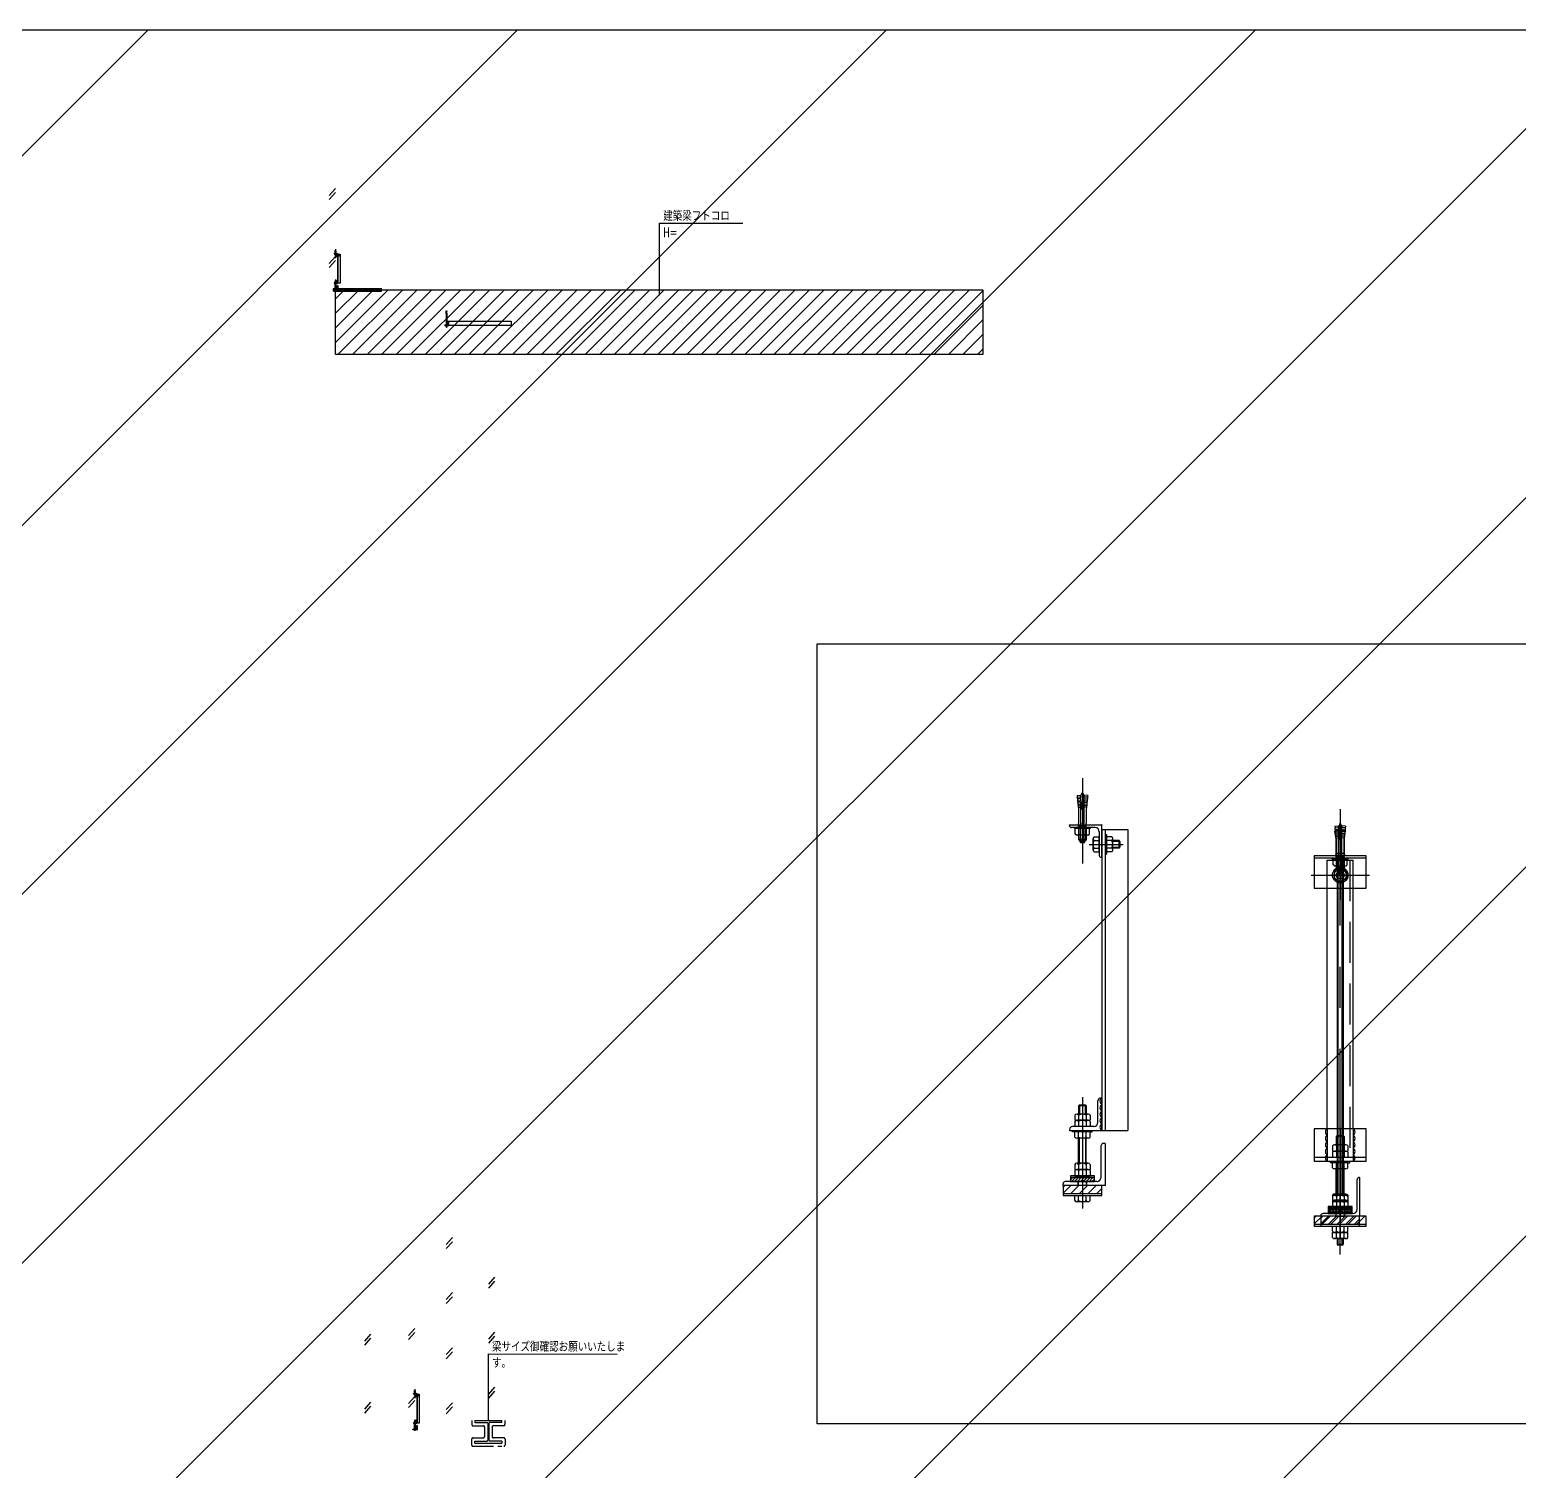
# Model space of a CAD drawing. Header units: millimetres. Extents: x -855187 to 47266, y -116283 to 213088.
# Drawn here: x -610920 to -587926, y 30140 to 52396 of the extents above; entities that cross this region are included whole.
import ezdxf

# ---------------------------------------------------------------- set-up
doc = ezdxf.new("R2010")
doc.units = ezdxf.units.MM
doc.header["$LTSCALE"] = 10
doc.header["$PDMODE"] = 35
doc.header["$PDSIZE"] = 5
for name, pattern in [('CENTER', [50.8, 31.75, -6.35, 6.35, -6.35]), ('HIDDEN', [9.525, 6.35, -3.175]), ('PHANTOM', [63.5, 31.75, -6.35, 6.35, -6.35, 6.35, -6.35])]:
    doc.linetypes.add(name, pattern=pattern)
for name, color, linetype in [('_P16_文字', 3, 'Continuous'), ('_P16_製品', 4, 'Continuous'), ('_別途', 6, 'PHANTOM'), ('_吊下地', 40, 'Continuous'), ('_基準', 1, 'CENTER'), ('_製品', 4, 'Continuous'), ('_躯体', 8, 'Continuous'), ('POINT', 1, 'Continuous')]:
    doc.layers.add(name, color=color, linetype=linetype)
doc.styles.add('OKAMURA', font='simplex8.shx', dxfattribs={"width": 0.7, "bigfont": 'BIGFONT.shx'})
doc.dimstyles.new('OKAMURA-050', dxfattribs={"dimscale": 50, "dimtxt": 3, "dimasz": 1, "dimexe": 0, "dimexo": 3, "dimgap": 1, "dimtad": 1, "dimdec": 8, "dimdsep": 46, "dimtxsty": 'OKAMURA', "dimblk1": 'DOT', "dimblk2": 'DOT', "dimsah": 1, "dimcen": 0, "dimclrt": 3, "dimadec": 0, "dimazin": 0, "dimtfac": 1, "dimtdec": 8, "dimtix": 1, "dimtmove": 2, "dimatfit": 3, "dimfxl": 1, "dimtolj": 1, "dimarcsym": 0})
pattern_1 = [(45, (0, 0), (-2.24506, 2.24506), [])]

# ---------------------------------------------------------------- blocks, each defined once
blk = doc.blocks.new('P_WALL')
at = {"layer": '_躯体'}
for p, q in [((0, 63.2), (-95.45, -43.61)), ((0, 0), (-95.45, -106.81))]:
    blk.add_line(p, q, dxfattribs=at)
blk = doc.blocks.new('*U303')
at = {"layer": '_躯体'}
for p in [(95.4479, 1500), (95.4479, 450)]:
    blk.add_blockref('P_WALL', p, dxfattribs=at)
blk = doc.blocks.new('P18FVBASE03')
at = {"layer": '_吊下地'}
for p, q in [((0, 57.5), (0, -29.5)), ((-8.17, 45.35), (-2.79, 45.89)), ((-8.17, 45.35), (-7.92, 42.86)), ((-0.6, 24), (-2.79, 45.89)), ((0.25, 50.5), (-0.25, 50.5)), ((0.6, 24), (2.79, 45.89)), ((8.17, 45.35), (2.79, 45.89)), ((8.17, 45.35), (7.92, 42.86)), ((-7.92, 42.86), (-2.54, 43.4)), ((-7.69, 40.63), (-2.32, 41.16)), ((-7.69, 40.63), (-7.47, 38.39)), ((-7.47, 38.39), (-2.09, 38.93)), ((-7.24, 36.15), (-1.87, 36.69)), ((7.24, 36.15), (1.87, 36.69)), ((7.47, 38.39), (2.09, 38.93)), ((7.69, 40.63), (2.32, 41.16)), ((7.92, 42.86), (2.54, 43.4)), ((7.69, 40.63), (7.47, 38.39)), ((-7.24, 36.15), (-7.02, 33.91)), ((-7.02, 33.91), (-1.65, 34.45)), ((-6.8, 31.67), (-1.42, 32.21)), ((-6.8, 31.67), (-6.57, 29.43)), ((-6.57, 29.43), (-1.2, 29.97)), ((-6.35, 27.19), (-0.97, 27.73)), ((-6.35, 27.19), (-6, 23.73)), ((6.35, 27.19), (0.97, 27.73)), ((6.57, 29.43), (1.2, 29.97)), ((6.8, 31.67), (1.42, 32.21)), ((7.02, 33.91), (1.65, 34.45)), ((6.35, 27.19), (6, 23.73)), ((6.8, 31.67), (6.57, 29.43)), ((7.24, 36.15), (7.02, 33.91)), ((-6, 23.73), (-6, 2)), ((-0.6, 24), (0.6, 24)), ((6, 23.73), (6, 2)), ((-20, 0), (30, 0)), ((-20, -1), (-20, 0)), ((30, -50), (30, 0)), ((19.5, -4), (-17, -4)), ((12.5, -4), (-12.5, -4)), ((-12.5, -5.58), (-12.5, -4)), ((12.5, -5.58), (-12.5, -5.58)), ((-10.97, -14.44), (-10.97, -5.58)), ((10.97, -5.58), (-10.97, -5.58)), ((-5.48, -14.44), (-5.48, -5.58)), ((5.48, -14.44), (5.48, -5.58)), ((10.97, -14.44), (10.97, -5.58)), ((12.5, -5.58), (12.5, -4)), ((30, -7), (70, -7)), ((-9, -15.58), (-10.97, -14.44)), ((9, -15.58), (-9, -15.58)), ((-6, -15.58), (-6, -22.5)), ((6, -15.58), (6, -22.5)), ((9, -15.58), (10.97, -14.44)), ((26, -10.5), (26, -47)), ((35, -14.91), (37.4, -14.91)), ((35, -14.91), (35, -45.09)), ((37.4, -14.91), (37.4, -45.09)), ((-6, -22.5), (-4.74, -24)), ((6, -22.5), (-6, -22.5)), ((-4.74, -24), (4.74, -24)), ((-3.75, -24.5), (-3.75, -25.89)), ((-3.75, -25.89), (3.75, -25.89)), ((3.25, -24), (-3.25, -24)), ((3.75, -24.5), (3.75, -25.89)), ((6, -22.5), (4.74, -24)), ((16.4, -38.83), (16.4, -21.14)), ((18.1, -18.22), (26, -18.22)), ((18.1, -24.11), (26, -24.11)), ((26, -41.78), (26, -18.22)), ((45.3, -18.22), (37.4, -18.22)), ((45.3, -24.11), (37.4, -24.11)), ((47, -38.83), (47, -21.14)), ((56.5, -24), (47, -24)), ((58, -25.5), (47, -25.5)), ((58, -25.5), (56.5, -24)), ((56.5, -36), (56.5, -24)), ((58, -25.5), (58, -34.5)), ((2.65, -27.5), (-2.65, -27.5)), ((18.1, -35.89), (26, -35.89)), ((45.3, -35.89), (37.4, -35.89)), ((47, -34.5), (58, -34.5)), ((56.5, -36), (47, -36)), ((56.5, -36), (58, -34.5)), ((18.1, -41.78), (26, -41.78)), ((35, -45.09), (37.4, -45.09)), ((45.3, -41.78), (37.4, -41.78)), ((29, -50), (30, -50))]:
    blk.add_line(p, q, dxfattribs=at)
at = {"layer": '_吊下地', "color": 6, "linetype": 'HIDDEN'}
for p, q in [((-2.5, -24), (-2.5, 42.32)), ((2.5, -24), (2.5, 42.32)), ((-6, -1.54), (-6, 2)), ((6, -1.54), (6, 2)), ((-5.34, -4), (-6, -1.54)), ((-6, -1.54), (6, -1.54)), ((-5.34, -4), (-6, -4.38)), ((-6, -4.38), (-6, -15.58)), ((-6, -4.38), (6, -4.38)), ((5.34, -4), (-5.34, -4)), ((-5.05, -4.38), (-5.34, -4)), ((-5.05, -15.58), (-5.05, -4.38)), ((5.05, -4.38), (5.34, -4)), ((5.05, -15.58), (5.05, -4.38)), ((5.34, -4), (6, -1.54)), ((5.34, -4), (6, -4.38)), ((6, -4.38), (6, -15.58)), ((-5.05, -23.63), (-5.05, -15.58)), ((5.05, -23.63), (5.05, -15.58))]:
    blk.add_line(p, q, dxfattribs=at)
at = {"layer": '_吊下地'}
for centre, radius, start, end in [((13.5, 42.32), 16, 149.24648, 178.00848), ((-13.5, 42.32), 16, 1.99152, 30.75352), ((-10.57, 41.47), 3, 343.69496, 27.74358), ((-10.12, 36.99), 3, 343.69496, 27.74358), ((13.5, 42.32), 16, 178.00848, 180), ((-13.5, 42.32), 16, 0, 1.99152), ((10.12, 36.99), 3, 152.25642, 196.30504), ((10.57, 41.47), 3, 152.25642, 196.30504), ((-9.67, 32.51), 3, 343.69496, 27.74358), ((-9.23, 28.04), 3, 343.69496, 27.74358), ((9.23, 28.04), 3, 152.25642, 196.30504), ((9.67, 32.51), 3, 152.25642, 196.30504), ((-17, -1), 3, 180, 270), ((19.5, -10.5), 6.5, 0, 90), ((-8.23, -11.7), 3.88, 270.03569, 315.0441), ((0, -1.78), 13.8, 246.5734, 293.4266), ((8.23, -11.7), 3.88, 224.9559, 269.96431), ((-3.25, -24.5), 0.5, 90, 180), ((0, -24.5), 4, 200.36413, 228.59038), ((0, -24.5), 4, 311.40962, 339.63587), ((3.25, -24.5), 0.5, 0, 90), ((19.79, -21.14), 3.4, 120.17308, 240.18278), ((27.45, -30), 11.05, 147.79349, 212.20649), ((43.61, -21.14), 3.4, 299.81722, 59.82692), ((35.95, -30), 11.05, 327.79351, 32.20651), ((19.8, -38.83), 3.4, 119.99517, 240.00487), ((43.6, -38.83), 3.4, 299.99513, 60.00483), ((29, -47), 3, 180, 270)]:
    blk.add_arc(centre, radius, start, end, dxfattribs=at)
at = {"layer": '_吊下地', "color": 1}
for p in [(0, 0), (30, 0), (26, -30), (35, -30)]:
    blk.add_point(p, dxfattribs=at)
at = {"layer": '_基準'}
for p, q in [((0, 70), (0, -70)), ((10.44, -30), (62.73, -30))]:
    blk.add_line(p, q, dxfattribs=at)
blk = doc.blocks.new('FVBASE04')
at = {"layer": '_吊下地'}
for p, q in [((24, 112.5), (24, 145.5)), ((30, 150), (28.5, 150)), ((30, 100), (30, 150)), ((-4.5, 140), (-6, 138.5)), ((-6, 138.5), (-6, 125.2)), ((6, 138.5), (-6, 138.5)), ((-4.5, 140), (-4.5, 125.2)), ((-4.5, 140), (4.5, 140)), ((4.5, 125.2), (4.5, 140)), ((6, 138.5), (4.5, 140)), ((6, 138.5), (6, 125.2)), ((-11.78, 123.5), (-11.78, 115.6)), ((8.83, 125.2), (-8.86, 125.2)), ((-5.89, 123.5), (-5.89, 115.6)), ((5.89, 123.5), (5.89, 115.6)), ((11.78, 123.5), (11.78, 115.6)), ((11.78, 115.6), (-11.78, 115.6)), ((-11.78, 113.9), (-11.78, 106)), ((8.83, 115.6), (-8.86, 115.6)), ((-5.89, 113.9), (-5.89, 106)), ((5.89, 113.9), (5.89, 106)), ((11.78, 113.9), (11.78, 106)), ((-20, 101.5), (-20, 100)), ((-20, 100), (30, 100)), ((17.5, 106), (-15.5, 106)), ((-15.09, 100), (15.09, 100)), ((-15.09, 97.6), (-15.09, 100)), ((11.78, 106), (-11.78, 106)), ((15.09, 97.6), (15.09, 100)), ((70, 100), (30, 100)), ((-11.78, 97.6), (-15.09, 97.6)), ((-11.78, 89.7), (-11.78, 97.6)), ((11.78, 97.6), (-11.78, 97.6)), ((-5.89, 89.7), (-5.89, 97.6)), ((5.89, 89.7), (5.89, 97.6)), ((11.78, 89.7), (11.78, 97.6)), ((11.78, 97.6), (15.09, 97.6)), ((8.83, 88), (-8.86, 88)), ((-6, 18), (-6, 88)), ((-4.5, 18), (-4.5, 88)), ((4.5, 88), (4.5, 18)), ((6, 18), (6, 88)), ((35, 65), (32.5, 65)), ((35, 65), (35, 0)), ((29, 12.5), (29, 61.5)), ((-11.78, 16.3), (-11.78, 8.4)), ((8.83, 18), (-8.86, 18)), ((-5.89, 16.3), (-5.89, 8.4)), ((5.89, 16.3), (5.89, 8.4)), ((11.78, 16.3), (11.78, 8.4)), ((-30, 0), (-30, 2.5)), ((35, 0), (-30, 0)), ((22.5, 6), (-26.5, 6)), ((-15.09, 8.4), (15.09, 8.4)), ((-15.09, 6), (-15.09, 8.4)), ((15.09, 6), (-15.09, 6)), ((11.78, 8.4), (-11.78, 8.4)), ((15.09, 6), (15.09, 8.4)), ((-11.78, -7.9), (-11.78, 0)), ((-5.89, -7.9), (-5.89, 0)), ((5.89, -7.9), (5.89, 0)), ((11.78, -7.9), (11.78, 0)), ((8.83, -9.6), (-8.86, -9.6))]:
    blk.add_line(p, q, dxfattribs=at)
for centre, radius, start, end in [((28.5, 145.5), 4.5, 90, 180), ((32.67, 145), 5.67, 118.07249, 241.92751), ((32.67, 135), 5.67, 118.07249, 241.92751), ((32.67, 125), 5.67, 118.07249, 241.92751), ((-8.86, 121.81), 3.4, 29.81722, 149.82692), ((0, 114.15), 11.05, 57.79351, 122.20651), ((8.83, 121.8), 3.4, 29.99513, 150.00483), ((32.67, 115), 5.67, 118.07249, 241.92751), ((-8.86, 112.21), 3.4, 29.81722, 149.82692), ((0, 104.55), 11.05, 57.79351, 122.20651), ((8.83, 112.2), 3.4, 29.99513, 150.00483), ((17.5, 112.5), 6.5, 270, 0), ((32.67, 105), 5.67, 118.07249, 241.92751), ((-15.5, 101.5), 4.5, 90, 180), ((-8.86, 91.39), 3.4, 210.17308, 330.18278), ((0, 99.05), 11.05, 237.79349, 302.20649), ((8.83, 91.4), 3.4, 209.99517, 330.00487), ((32.5, 61.5), 3.5, 90, 180), ((-8.86, 14.61), 3.4, 29.81722, 149.82692), ((0, 6.95), 11.05, 57.79351, 122.20651), ((8.83, 14.6), 3.4, 29.99513, 150.00483), ((22.5, 12.5), 6.5, 270, 0), ((-26.5, 2.5), 3.5, 90, 180), ((-8.86, -6.21), 3.4, 210.17308, 330.18278), ((0, 1.45), 11.05, 237.79349, 302.20649), ((8.83, -6.2), 3.4, 209.99517, 330.00487)]:
    blk.add_arc(centre, radius, start, end, dxfattribs=at)
at = {"layer": '_吊下地', "color": 1}
for p in [(30, 100), (0, 97.6), (0, 0), (35, 0)]:
    blk.add_point(p, dxfattribs=at)
at = {"layer": '_基準'}
blk.add_line((0, 157.6), (0, -20), dxfattribs=at)
blk = doc.blocks.new('*U299')
at = {"layer": '_吊下地'}
for p, q in [((30, 550), (30, 100)), ((35, 550), (35, 100)), ((70, 550), (70, 100))]:
    blk.add_line(p, q, dxfattribs=at)
for name, p in [('P18FVBASE03', (0, 557)), ('FVBASE04', (0, 0))]:
    blk.add_blockref(name, p)
at = {"layer": '_躯体'}
for p in [(0, 1500), (0, 450)]:
    blk.add_blockref('P_WALL', p, dxfattribs=at)
blk = doc.blocks.new('P18FVBASE01')
at = {"layer": '_吊下地'}
for p, q in [((0.2, 50.5), (-0.3, 50.5)), ((-8.2, 45.4), (-2.8, 45.9)), ((-8.2, 45.4), (-7.9, 42.9)), ((-7.9, 42.9), (-2.5, 43.4)), ((-7.7, 40.6), (-2.3, 41.2)), ((-7.7, 40.6), (-7.5, 38.4)), ((-7.5, 38.4), (-2.1, 38.9)), ((-7.2, 36.1), (-1.9, 36.7)), ((-7.2, 36.1), (-7, 33.9)), ((-7, 33.9), (-1.6, 34.4)), ((-6.8, 31.7), (-1.4, 32.2)), ((-6.8, 31.7), (-6.6, 29.4)), ((-6.6, 29.4), (-1.2, 30)), ((-6.3, 27.2), (-1, 27.7)), ((-6.3, 27.2), (-6, 23.7)), ((-6, 23.7), (-6, 2)), ((-0.6, 24), (-2.8, 45.9)), ((-0.6, 24), (0.6, 24)), ((0.6, 24), (2.8, 45.9)), ((6.3, 27.2), (1, 27.7)), ((6.6, 29.4), (1.2, 30)), ((6.8, 31.7), (1.4, 32.2)), ((7, 33.9), (1.6, 34.4)), ((7.2, 36.1), (1.9, 36.7)), ((7.5, 38.4), (2.1, 38.9)), ((7.7, 40.6), (2.3, 41.2)), ((7.9, 42.9), (2.5, 43.4)), ((8.2, 45.4), (2.8, 45.9)), ((6.3, 27.2), (6, 23.7)), ((6, 23.7), (6, 2)), ((6.8, 31.7), (6.6, 29.4)), ((7.2, 36.1), (7, 33.9)), ((7.7, 40.6), (7.5, 38.4)), ((8.2, 45.4), (7.9, 42.9)), ((-20, 0), (30, 0)), ((-20, -1), (-20, 0)), ((30, -50), (30, 0)), ((19.5, -4), (-17, -4)), ((12.5, -4), (-12.5, -4)), ((-12.5, -5.6), (-12.5, -4)), ((12.5, -5.6), (-12.5, -5.6)), ((-11, -14.4), (-11, -5.6)), ((11, -5.6), (-11, -5.6)), ((-9, -15.6), (-11, -14.4)), ((9, -15.6), (-9, -15.6)), ((-6, -15.6), (-6, -22.5)), ((-6, -22.5), (-4.7, -24)), ((6, -22.5), (-6, -22.5)), ((-5.5, -14.4), (-5.5, -5.6)), ((6, -22.5), (4.7, -24)), ((5.5, -14.4), (5.5, -5.6)), ((6, -15.6), (6, -22.5)), ((9, -15.6), (11, -14.4)), ((11, -14.4), (11, -5.6)), ((12.5, -5.6), (12.5, -4)), ((16.4, -38.8), (16.4, -21.1)), ((18.1, -18.2), (26, -18.2)), ((26, -10.5), (26, -47)), ((26, -41.8), (26, -18.2)), ((30, -7), (70, -7)), ((35, -14.9), (37.4, -14.9)), ((35, -14.9), (35, -45.1)), ((37.4, -14.9), (37.4, -45.1)), ((45.3, -18.2), (37.4, -18.2)), ((47, -38.8), (47, -21.1)), ((-4.7, -24), (4.7, -24)), ((-3.8, -24.5), (-3.8, -25.9)), ((-3.8, -25.9), (3.7, -25.9)), ((3.2, -24), (-3.3, -24)), ((2.6, -27.5), (-2.6, -27.5)), ((3.7, -24.5), (3.7, -25.9)), ((18.1, -24.1), (26, -24.1)), ((18.1, -35.9), (26, -35.9)), ((18.1, -41.8), (26, -41.8)), ((35, -45.1), (37.4, -45.1)), ((45.3, -24.1), (37.4, -24.1)), ((45.3, -35.9), (37.4, -35.9)), ((45.3, -41.8), (37.4, -41.8)), ((56.5, -24), (47, -24)), ((58, -25.5), (47, -25.5)), ((47, -34.5), (58, -34.5)), ((56.5, -36), (47, -36)), ((58, -25.5), (56.5, -24)), ((56.5, -36), (56.5, -24)), ((56.5, -36), (58, -34.5)), ((58, -25.5), (58, -34.5)), ((29, -50), (30, -50))]:
    blk.add_line(p, q, dxfattribs=at)
at = {"layer": '_吊下地', "color": 6, "linetype": 'HIDDEN'}
for p, q in [((-2.5, -24), (-2.5, 42.3)), ((2.5, -24), (2.5, 42.3)), ((-6, -1.5), (-6, 2)), ((6, -1.5), (6, 2)), ((-5.3, -4), (-6, -1.5)), ((-6, -1.5), (6, -1.5)), ((-5.3, -4), (-6, -4.4)), ((-6, -4.4), (-6, -15.6)), ((-6, -4.4), (6, -4.4)), ((5.3, -4), (-5.3, -4)), ((-5.1, -4.4), (-5.3, -4)), ((-5.1, -15.6), (-5.1, -4.4)), ((-5.1, -23.6), (-5.1, -15.6)), ((5, -4.4), (5.3, -4)), ((5, -15.6), (5, -4.4)), ((5, -23.6), (5, -15.6)), ((5.3, -4), (6, -1.5)), ((5.3, -4), (6, -4.4)), ((6, -4.4), (6, -15.6))]:
    blk.add_line(p, q, dxfattribs=at)
at = {"layer": '_吊下地'}
for centre, radius, start, end in [((13.5, 42.3), 16, 149.2465, 178.0085), ((-13.5, 42.3), 16, 1.9915, 30.7535), ((-10.6, 41.5), 3, 343.695, 27.7436), ((-10.1, 37), 3, 343.695, 27.7436), ((-9.7, 32.5), 3, 343.695, 27.7436), ((-9.2, 28), 3, 343.695, 27.7436), ((13.5, 42.3), 16, 178.0085, 180), ((-13.5, 42.3), 16, 0, 1.9915), ((9.2, 28), 3, 152.2564, 196.305), ((9.7, 32.5), 3, 152.2564, 196.305), ((10.1, 37), 3, 152.2564, 196.305), ((10.6, 41.5), 3, 152.2564, 196.305), ((-17, -1), 3, 180, 270), ((-8.2, -11.7), 3.88, 270.0357, 315.0441), ((0, -1.8), 13.8, 246.5734, 293.4266), ((8.2, -11.7), 3.88, 224.9559, 269.9643), ((19.8, -21.1), 3.4, 120.1731, 240.1828), ((19.5, -10.5), 6.5, 0, 90), ((43.6, -21.1), 3.4, 299.8172, 59.8269), ((-3.3, -24.5), 0.5, 90, 180), ((0, -24.5), 4, 200.3641, 228.5904), ((0, -24.5), 4, 311.4096, 339.6359), ((3.2, -24.5), 0.5, 0, 90), ((27.4, -30), 11, 147.7935, 212.2065), ((19.8, -38.8), 3.4, 119.9952, 240.0049), ((36, -30), 11, 327.7935, 32.2065), ((43.6, -38.8), 3.4, 299.9951, 60.0048), ((29, -47), 3, 180, 270)]:
    blk.add_arc(centre, radius, start, end, dxfattribs=at)
for p in [(0, 2), (26, -30), (35, -30)]:
    blk.add_point(p, dxfattribs=at)
at = {"layer": '_吊下地', "color": 1}
blk.add_point((30, 0), dxfattribs=at)
at = {"layer": '_基準'}
for p, q in [((0, 72.5), (0, -59.8)), ((10.4, -30), (62.7, -30))]:
    blk.add_line(p, q, dxfattribs=at)
blk = doc.blocks.new('P18FVBASE02')
at = {"layer": '_製品'}
h = blk.add_hatch(dxfattribs=at)
h.set_pattern_fill('ANSI31', color=6, scale=2, style=0)
h.set_pattern_definition(pattern_1)
h.paths.add_polyline_path([(18.5, 12), (0, 12), (0, 6), (18.5, 6)])
h.paths.add_polyline_path([(0, 12), (-18.5, 12), (-18.5, 6), (0, 6)])
at = {"layer": '_吊下地'}
for p, q in [((-4.5, 124.5), (-6, 123)), ((-6, 123), (-6, 110.2)), ((6, 123), (-6, 123)), ((-4.5, 124.5), (-4.5, 110.2)), ((-4.5, 124.5), (4.5, 124.5)), ((4.5, 110.2), (4.5, 124.5)), ((6, 123), (4.5, 124.5)), ((6, 123), (6, 110.2)), ((24, 97.5), (24, 130.5)), ((30, 135), (28.5, 135)), ((30, 85), (30, 135)), ((-11.8, 108.5), (-11.8, 100.6)), ((-11.8, 100.6), (11.8, 100.6)), ((-11.8, 98.9), (-11.8, 91)), ((8.8, 110.2), (-8.9, 110.2)), ((8.8, 100.6), (-8.9, 100.6)), ((-5.9, 108.5), (-5.9, 100.6)), ((-5.9, 98.9), (-5.9, 91)), ((5.9, 108.5), (5.9, 100.6)), ((5.9, 98.9), (5.9, 91)), ((11.8, 108.5), (11.8, 100.6)), ((11.8, 98.9), (11.8, 91)), ((-20, 86.5), (-20, 85)), ((-20, 85), (30, 85)), ((17.5, 91), (-15.5, 91)), ((-15.1, 85), (15.1, 85)), ((-15.1, 82.6), (-15.1, 85)), ((-11.8, 82.6), (-15.1, 82.6)), ((-11.8, 74.7), (-11.8, 82.6)), ((11.8, 82.6), (-11.8, 82.6)), ((8.8, 73), (-8.9, 73)), ((-6, 34.2), (-6, 73)), ((-5.9, 74.7), (-5.9, 82.6)), ((-4.5, 33.2), (-4.5, 73)), ((4.5, 73), (4.5, 34.2)), ((5.9, 74.7), (5.9, 82.6)), ((6, 34.2), (6, 73)), ((11.8, 74.7), (11.8, 82.6)), ((11.8, 82.6), (15.1, 82.6)), ((15.1, 82.6), (15.1, 85)), ((30, 85), (70, 85)), ((29, 12.5), (29, 61.5)), ((35, 65), (32.5, 65)), ((35, 65), (35, 0)), ((-11.8, 32.5), (-11.8, 24.6)), ((-11.8, 24.6), (11.8, 24.6)), ((8.8, 34.2), (-8.9, 34.2)), ((8.8, 24.6), (-8.9, 24.6)), ((-5.9, 32.5), (-5.9, 24.6)), ((5.9, 32.5), (5.9, 24.6)), ((11.8, 32.5), (11.8, 24.6)), ((-30, 0), (-30, 2.5)), ((35, 0), (-30, 0)), ((30, 0), (-30, 0)), ((-30, 0), (-30, -15.5)), ((22.5, 6), (-26.5, 6)), ((-11.8, 22.9), (-11.8, 15)), ((-11.8, 15), (11.8, 15)), ((-5.9, 22.9), (-5.9, 15)), ((5.9, 22.9), (5.9, 15)), ((11.8, 22.9), (11.8, 15)), ((-30, -12.5), (30, -12.5)), ((-30, -15.5), (30, -15.5)), ((-11.8, -23.4), (-11.8, -15.5)), ((-5.9, -23.4), (-5.9, -15.5)), ((5.9, -23.4), (5.9, -15.5)), ((11.8, -23.4), (11.8, -15.5)), ((30, -15.5), (30, 0)), ((8.8, -25.1), (-8.9, -25.1))]:
    blk.add_line(p, q, dxfattribs=at)
for points in [[(-18.5, 12), (18.5, 12), (18.5, 15), (-18.5, 15)], [(-18.5, 6), (18.5, 6), (18.5, 12), (-18.5, 12)]]:
    blk.add_lwpolyline(points, close=True, dxfattribs=at)
for centre, radius, start, end in [((28.5, 130.5), 4.5, 90, 180), ((32.7, 130), 5.67, 118.0725, 241.9275), ((32.7, 120), 5.67, 118.0725, 241.9275), ((32.7, 110), 5.67, 118.0725, 241.9275), ((-8.9, 106.8), 3.4, 29.8172, 149.8269), ((-8.9, 97.2), 3.4, 29.8172, 149.8269), ((0, 99.2), 11, 57.7935, 122.2065), ((0, 89.6), 11, 57.7935, 122.2065), ((8.8, 106.8), 3.4, 29.9951, 150.0048), ((8.8, 97.2), 3.4, 29.9951, 150.0048), ((17.5, 97.5), 6.5, 270, 0), ((32.7, 100), 5.67, 118.0725, 241.9275), ((32.7, 90), 5.67, 118.0725, 241.9275), ((-15.5, 86.5), 4.5, 90, 180), ((-8.9, 76.4), 3.4, 210.1731, 330.1828), ((0, 84), 11, 237.7935, 302.2065), ((8.8, 76.4), 3.4, 209.9952, 330.0049), ((32.5, 61.5), 3.5, 90, 180), ((-8.9, 30.8), 3.4, 29.8172, 149.8269), ((-8.9, 21.2), 3.4, 29.8172, 149.8269), ((0, 23.2), 11, 57.7935, 122.2065), ((0, 13.6), 11, 57.7935, 122.2065), ((8.8, 30.8), 3.4, 29.9951, 150.0048), ((8.8, 21.2), 3.4, 29.9951, 150.0048), ((-26.5, 2.5), 3.5, 90, 180), ((22.5, 12.5), 6.5, 270, 0), ((-8.9, -21.7), 3.4, 210.1731, 330.1828), ((0, -14.1), 11, 237.7935, 302.2065), ((8.8, -21.7), 3.4, 209.9952, 330.0049)]:
    blk.add_arc(centre, radius, start, end, dxfattribs=at)
blk.add_point((0, 85), dxfattribs=at)
at = {"layer": '_吊下地', "color": 1}
for p in [(30, 85), (35, 0)]:
    blk.add_point(p, dxfattribs=at)
at = {"layer": '_基準'}
blk.add_line((0, 136.6), (0, -35.5), dxfattribs=at)
at = {"layer": '_製品', "color": 6}
for p, q in [((-30, -3), (-27, 0)), ((-30, -11.9), (-18.1, 0)), ((-18.1, -12.5), (-5.6, 0)), ((6, 5.5), (-6, 5.5)), ((-6, 0.5), (6, 0.5)), ((-4.6, -12.5), (7.9, 0)), ((8.8, -12.5), (21.3, 0)), ((22.3, -12.5), (30, -4.8))]:
    blk.add_line(p, q, dxfattribs=at)
for points in [[(-6, 5.5), (-7, 5.5), (-7, 0.5), (-6, 0.5)], [(7, 5.5), (6, 5.5), (6, 0.5), (7, 0.5)]]:
    blk.add_lwpolyline(points, close=True, dxfattribs=at)
blk = doc.blocks.new('*U290')
at = {"layer": '_吊下地'}
for p, q in [((30, 550), (30, 85)), ((35, 550), (35, 85)), ((70, 550), (70, 85))]:
    blk.add_line(p, q, dxfattribs=at)
for name, p in [('P18FVBASE01', (0, 557)), ('P18FVBASE02', (0, 0))]:
    blk.add_blockref(name, p, dxfattribs=at)
blk = doc.blocks.new('FVBASE20')
h = blk.add_hatch()
h.set_pattern_fill('ANSI31', color=6, scale=2, angle=90, style=0)
h.set_pattern_definition([(135, (0, 0), (-2.24506, -2.24506), [])])
h.paths.add_polyline_path([(18.5, 12), (0, 12), (0, 6), (18.5, 6)])
h.paths.add_polyline_path([(0, 12), (-18.5, 12), (-18.5, 6), (0, 6)])
for p, q in [((40, 135), (-40, 135)), ((-40, 135), (-40, 85)), ((-20, 135), (-20, 85)), ((-4.5, 124.5), (-6, 123)), ((-6, 123), (-6, 110.2)), ((6, 123), (-6, 123)), ((-4.5, 124.5), (-4.5, 110.2)), ((-4.5, 124.5), (4.5, 124.5)), ((4.5, 110.2), (4.5, 124.5)), ((6, 123), (4.5, 124.5)), ((6, 123), (6, 110.2)), ((20, 135), (20, 85)), ((40, 85), (40, 135)), ((-11.8, 108.5), (-11.8, 100.6)), ((-11.8, 100.6), (11.8, 100.6)), ((-11.8, 98.9), (-11.8, 91)), ((8.8, 110.2), (-8.9, 110.2)), ((8.8, 100.6), (-8.9, 100.6)), ((-5.9, 108.5), (-5.9, 100.6)), ((-5.9, 98.9), (-5.9, 91)), ((5.9, 108.5), (5.9, 100.6)), ((5.9, 98.9), (5.9, 91)), ((11.8, 108.5), (11.8, 100.6)), ((11.8, 98.9), (11.8, 91)), ((-40, 91), (40, 91)), ((-40, 85), (40, 85)), ((-15.1, 85), (15.1, 85)), ((-15.1, 82.6), (-15.1, 85)), ((-11.8, 82.6), (-15.1, 82.6)), ((-11.8, 74.7), (-11.8, 82.6)), ((11.8, 82.6), (-11.8, 82.6)), ((8.8, 73), (-8.9, 73)), ((-6, 34.2), (-6, 73)), ((-5.9, 74.7), (-5.9, 82.6)), ((-4.5, 33.2), (-4.5, 73)), ((4.5, 73), (4.5, 34.2)), ((5.9, 74.7), (5.9, 82.6)), ((6, 34.2), (6, 73)), ((11.8, 74.7), (11.8, 82.6)), ((11.8, 82.6), (15.1, 82.6)), ((15.1, 82.6), (15.1, 85)), ((-11.8, 32.5), (-11.8, 24.6)), ((-11.8, 24.6), (11.8, 24.6)), ((8.8, 34.2), (-8.9, 34.2)), ((8.8, 24.6), (-8.9, 24.6)), ((-5.9, 32.5), (-5.9, 24.6)), ((5.9, 32.5), (5.9, 24.6)), ((11.8, 32.5), (11.8, 24.6)), ((40, 0), (-40, 0)), ((-40, 0), (-40, -15.5)), ((-11.8, 22.9), (-11.8, 15)), ((-11.8, 15), (11.8, 15)), ((-5.9, 22.9), (-5.9, 15)), ((5.9, 22.9), (5.9, 15)), ((11.8, 22.9), (11.8, 15)), ((-40, -12.5), (40, -12.5)), ((-40, -15.5), (40, -15.5)), ((-11.8, -23.4), (-11.8, -15.5)), ((-5.9, -23.4), (-5.9, -15.5)), ((5.9, -23.4), (5.9, -15.5)), ((11.8, -23.4), (11.8, -15.5)), ((40, -15.5), (40, 0)), ((8.8, -25.1), (-8.9, -25.1))]:
    blk.add_line(p, q)
at = {"color": 6}
for p, q in [((-40, -3), (-37, 0)), ((-40, -11.9), (-28.1, 0)), ((-28.1, -12.5), (-15.6, 0)), ((-14.6, -12.5), (-2.1, 0)), ((6, 5.5), (-6, 5.5)), ((-6, 0.5), (6, 0.5)), ((-1.2, -12.5), (11.3, 0)), ((12.3, -12.5), (24.8, 0)), ((25.8, -12.5), (38.3, 0)), ((39.3, -12.5), (40, -11.8))]:
    blk.add_line(p, q, dxfattribs=at)
for points in [[(-18.5, 12), (18.5, 12), (18.5, 15), (-18.5, 15)], [(-18.5, 6), (18.5, 6), (18.5, 12), (-18.5, 12)]]:
    blk.add_lwpolyline(points, close=True)
for points in [[(-6, 5.5), (-7, 5.5), (-7, 0.5), (-6, 0.5)], [(7, 5.5), (6, 5.5), (6, 0.5), (7, 0.5)]]:
    blk.add_lwpolyline(points, close=True, dxfattribs=at)
for centre, radius, start, end in [((-17.3, 130), 5.67, 118.0725, 241.9275), ((-17.3, 120), 5.67, 118.0725, 241.9275), ((-17.3, 110), 5.67, 118.0725, 241.9275), ((17.3, 130), 5.67, 298.0725, 61.9275), ((17.3, 120), 5.67, 298.0725, 61.9275), ((17.3, 110), 5.67, 298.0725, 61.9275), ((-17.3, 100), 5.67, 118.0725, 241.9275), ((-17.3, 90), 5.67, 118.0725, 241.9275), ((-8.9, 106.8), 3.4, 29.8172, 149.8269), ((-8.9, 97.2), 3.4, 29.8172, 149.8269), ((0, 99.2), 11, 57.7935, 122.2065), ((0, 89.6), 11, 57.7935, 122.2065), ((8.8, 106.8), 3.4, 29.9951, 150.0048), ((8.8, 97.2), 3.4, 29.9951, 150.0048), ((17.3, 100), 5.67, 298.0725, 61.9275), ((17.3, 90), 5.67, 298.0725, 61.9275), ((-8.9, 76.4), 3.4, 210.1731, 330.1828), ((0, 84), 11, 237.7935, 302.2065), ((8.8, 76.4), 3.4, 209.9952, 330.0049), ((-8.9, 30.8), 3.4, 29.8172, 149.8269), ((-8.9, 21.2), 3.4, 29.8172, 149.8269), ((0, 23.2), 11, 57.7935, 122.2065), ((0, 13.6), 11, 57.7935, 122.2065), ((8.8, 30.8), 3.4, 29.9951, 150.0048), ((8.8, 21.2), 3.4, 29.9951, 150.0048), ((-8.9, -21.7), 3.4, 210.1731, 330.1828), ((0, -14.1), 11, 237.7935, 302.2065), ((8.8, -21.7), 3.4, 209.9952, 330.0049)]:
    blk.add_arc(centre, radius, start, end)
for p in [(0, 135), (0, 85)]:
    blk.add_point(p)
at = {"layer": '_基準'}
blk.add_line((0, 136.6), (0, -35.5), dxfattribs=at)
blk = doc.blocks.new('FVBASE21')
for p, q in [((-0.3, 50.5), (0.2, 50.5)), ((0, 57.5), (0, -29.5)), ((-8.2, 45.4), (-2.8, 45.9)), ((-8.2, 45.4), (-7.9, 42.9)), ((-7.9, 42.9), (-2.5, 43.4)), ((-7.7, 40.6), (-2.3, 41.2)), ((-7.7, 40.6), (-7.5, 38.4)), ((-7.5, 38.4), (-2.1, 38.9)), ((-7.2, 36.1), (-1.9, 36.7)), ((-7.2, 36.1), (-7, 33.9)), ((-7, 33.9), (-1.6, 34.4)), ((-6.8, 31.7), (-1.4, 32.2)), ((-6.8, 31.7), (-6.6, 29.4)), ((-6.6, 29.4), (-1.2, 30)), ((-6.3, 27.2), (-1, 27.7)), ((-6.3, 27.2), (-6, 23.7)), ((-6, 23.7), (-6, 2)), ((-0.6, 24), (-2.8, 45.9)), ((0.6, 24), (-0.6, 24)), ((0.6, 24), (2.8, 45.9)), ((6.3, 27.2), (1, 27.7)), ((6.6, 29.4), (1.2, 30)), ((6.8, 31.7), (1.4, 32.2)), ((7, 33.9), (1.6, 34.4)), ((7.2, 36.1), (1.9, 36.7)), ((7.5, 38.4), (2.1, 38.9)), ((7.7, 40.6), (2.3, 41.2)), ((7.9, 42.9), (2.5, 43.4)), ((8.2, 45.4), (2.8, 45.9)), ((6.3, 27.2), (6, 23.7)), ((6, 23.7), (6, 2)), ((6.8, 31.7), (6.6, 29.4)), ((7.2, 36.1), (7, 33.9)), ((7.7, 40.6), (7.5, 38.4)), ((8.2, 45.4), (7.9, 42.9)), ((40, 0), (-40, 0)), ((-40, 0), (-40, -50)), ((40, -50), (40, 0)), ((40, -4), (-40, -4)), ((-12.5, -4), (12.5, -4)), ((-12.5, -5.6), (-12.5, -4)), ((-12.5, -5.6), (12.5, -5.6)), ((-11, -14.4), (-11, -5.6)), ((-11, -5.6), (11, -5.6)), ((-9, -15.6), (-11, -14.4)), ((0, -19), (-9.5, -24.5)), ((-9, -15.6), (9, -15.6)), ((-6, -15.6), (-6, -22.5)), ((-6, -22.5), (6, -22.5)), ((-6, -22.5), (-4.7, -24)), ((-5.5, -14.4), (-5.5, -5.6)), ((0, -19), (9.5, -24.5)), ((6, -22.5), (4.7, -24)), ((5.5, -14.4), (5.5, -5.6)), ((6, -15.6), (6, -22.5)), ((9, -15.6), (11, -14.4)), ((11, -14.4), (11, -5.6)), ((12.5, -5.6), (12.5, -4)), ((-9.5, -24.5), (-9.5, -35.5)), ((-9.5, -35.5), (0, -41)), ((4.7, -24), (-4.7, -24)), ((-3.8, -24.5), (-3.8, -25.9)), ((3.7, -25.9), (-3.8, -25.9)), ((-3.3, -24), (3.2, -24)), ((-2.6, -27.5), (2.6, -27.5)), ((9.5, -35.5), (0, -41)), ((3.7, -24.5), (3.7, -25.9)), ((9.5, -24.5), (9.5, -35.5)), ((-40, -50), (40, -50))]:
    blk.add_line(p, q)
at = {"color": 6, "linetype": 'HIDDEN'}
for p, q in [((-2.5, -24), (-2.5, 42.3)), ((2.5, -24), (2.5, 42.3)), ((-6, -1.5), (-6, 2)), ((6, -1.5), (6, 2)), ((-20, -7), (20, -7)), ((-20, -50), (-20, -7)), ((-5.3, -4), (-6, -1.5)), ((6, -1.5), (-6, -1.5)), ((-5.3, -4), (-6, -4.4)), ((-6, -4.4), (-6, -15.6)), ((6, -4.4), (-6, -4.4)), ((-5.3, -4), (5.3, -4)), ((-5.1, -4.4), (-5.3, -4)), ((-5.1, -15.6), (-5.1, -4.4)), ((-5.1, -23.6), (-5.1, -15.6)), ((5, -4.4), (5.3, -4)), ((5, -15.6), (5, -4.4)), ((5, -23.6), (5, -15.6)), ((5.3, -4), (6, -1.5)), ((5.3, -4), (6, -4.4)), ((6, -4.4), (6, -15.6)), ((20, -50), (20, -7))]:
    blk.add_line(p, q, dxfattribs=at)
for radius in [12, 9.5, 6]:
    blk.add_circle((0, -30), radius)
for centre, radius, start, end in [((13.5, 42.3), 16, 149.2465, 178.0085), ((-13.5, 42.3), 16, 1.9915, 30.7535), ((-10.6, 41.5), 3, 343.695, 27.7436), ((-10.1, 37), 3, 343.695, 27.7436), ((-9.7, 32.5), 3, 343.695, 27.7436), ((-9.2, 28), 3, 343.695, 27.7436), ((13.5, 42.3), 16, 178.0085, 180), ((-13.5, 42.3), 16, 0, 1.9915), ((9.2, 28), 3, 152.2564, 196.305), ((9.7, 32.5), 3, 152.2564, 196.305), ((10.1, 37), 3, 152.2564, 196.305), ((10.6, 41.5), 3, 152.2564, 196.305), ((-8.2, -11.7), 3.88, 270.0357, 315.0441), ((0, -1.8), 13.8, 246.5734, 293.4266), ((8.2, -11.7), 3.88, 224.9559, 269.9643), ((-3.3, -24.5), 0.5, 90, 180), ((0, -24.5), 4, 200.3641, 228.5904), ((0, -24.5), 4, 311.4096, 339.6359), ((3.2, -24.5), 0.5, 0, 90)]:
    blk.add_arc(centre, radius, start, end)
for p in [(0, 2), (0, -30)]:
    blk.add_point(p)
at = {"layer": '_基準'}
for p, q in [((0, 72), (0, -68)), ((-45, -30), (45, -30))]:
    blk.add_line(p, q, dxfattribs=at)
blk = doc.blocks.new('FVBASE05')
at = {"layer": '_吊下地', "linetype": 'HIDDEN'}
for p, q in [((-8.2, 37.8), (-7.4, 39)), ((-8.2, 37.8), (-2.6, 38.8)), ((-6, 25.5), (-8.2, 37.8)), ((-7.4, 39), (-2.7, 39.8)), ((-6, 4), (-6, 25.5)), ((-0.3, 26), (-2.7, 39.8)), ((-0.3, 26), (0.3, 26)), ((0.3, 26), (2.7, 39.8)), ((2.6, 38.8), (8.2, 37.8)), ((2.7, 39.8), (7.4, 39)), ((6, 25.5), (8.2, 37.8)), ((6, 4), (6, 25.5)), ((7.4, 39), (8.2, 37.8)), ((-7, 1), (7, 1)), ((-7, 0), (-7, 1)), ((-6, 4), (6, 4)), ((7, 0), (7, 1))]:
    blk.add_line(p, q, dxfattribs=at)
at = {"layer": '_吊下地'}
blk.add_line((-7, 0), (7, 0), dxfattribs=at)
at = {"layer": '_吊下地', "linetype": 'HIDDEN'}
for centre, start, end in [((-11.6, 4.2), 325.2699, 357.8602), ((11.6, 4.2), 182.1398, 214.7301)]:
    blk.add_arc(centre, 5.64, start, end, dxfattribs=at)
blk = doc.blocks.new('FVBASE06')
at = {"layer": '_吊下地'}
h = blk.add_hatch(dxfattribs=at)
h.set_pattern_fill('ANSI31', color=6, scale=2, style=0)
h.set_pattern_definition(pattern_1)
h.paths.add_polyline_path([(18.5, 10), (0, 10), (0, 4), (18.5, 4)])
h.paths.add_polyline_path([(0, 10), (-18.5, 10), (-18.5, 4), (0, 4)])
for p, q in [((26, 10.5), (26, 56.5)), ((30, 60), (29.5, 60)), ((30, 60), (30, 0)), ((-11.8, 30.5), (-11.8, 22.6)), ((8.8, 32.2), (-8.9, 32.2)), ((-5.9, 30.5), (-5.9, 22.6)), ((5.9, 30.5), (5.9, 22.6)), ((11.8, 30.5), (11.8, 22.6)), ((-30, 0), (-30, 0.5)), ((30, 0), (-30, 0)), ((30, 0), (-30, 0)), ((-30, 0), (-30, -15.5)), ((19.5, 4), (-26.5, 4)), ((-11.8, 22.6), (11.8, 22.6)), ((-11.8, 20.9), (-11.8, 13)), ((-11.8, 13), (11.8, 13)), ((8.8, 22.6), (-8.9, 22.6)), ((-5.9, 20.9), (-5.9, 13)), ((5.9, 20.9), (5.9, 13)), ((11.8, 20.9), (11.8, 13)), ((30, -15.5), (30, 0)), ((-30, -12.5), (30, -12.5)), ((-30, -15.5), (30, -15.5)), ((-11.8, -23.4), (-11.8, -15.5)), ((-5.9, -23.4), (-5.9, -15.5)), ((5.9, -23.4), (5.9, -15.5)), ((11.8, -23.4), (11.8, -15.5)), ((-11.8, -33), (-11.8, -25.1)), ((-11.8, -25.1), (11.8, -25.1)), ((8.8, -25.1), (-8.9, -25.1)), ((8.8, -34.7), (-8.9, -34.7)), ((-5.9, -33), (-5.9, -25.1)), ((-4.8, -34.7), (-4.8, -43.7)), ((4.8, -43.7), (-4.8, -43.7)), ((-4.8, -43.7), (-2.9, -44.7)), ((-2.9, -44.7), (-2.9, -34.7)), ((2.9, -44.7), (-2.9, -44.7)), ((2.9, -44.7), (2.9, -34.7)), ((2.9, -44.7), (4.8, -43.7)), ((4.8, -34.7), (4.8, -43.7)), ((5.9, -33), (5.9, -25.1)), ((11.8, -33), (11.8, -25.1))]:
    blk.add_line(p, q, dxfattribs=at)
at = {"layer": '_吊下地', "color": 6}
for p, q in [((-30, -3), (-27, 0)), ((-30, -11.9), (-18.1, 0)), ((-18.1, -12.5), (-5.6, 0)), ((6, 4), (-6, 4)), ((-6, 0), (6, 0)), ((-4.6, -12.5), (7.9, 0)), ((8.8, -12.5), (21.3, 0)), ((22.3, -12.5), (30, -4.8))]:
    blk.add_line(p, q, dxfattribs=at)
at = {"layer": '_吊下地'}
for points in [[(-18.5, 10), (18.5, 10), (18.5, 13), (-18.5, 13)], [(-18.5, 4), (18.5, 4), (18.5, 10), (-18.5, 10)]]:
    blk.add_lwpolyline(points, close=True, dxfattribs=at)
at = {"layer": '_吊下地', "color": 6}
for points in [[(-6, 4), (-7, 4), (-7, 0), (-6, 0)], [(7, 4), (6, 4), (6, 0), (7, 0)]]:
    blk.add_lwpolyline(points, close=True, dxfattribs=at)
at = {"layer": '_吊下地'}
for centre, radius, start, end in [((29.5, 56.5), 3.5, 90, 180), ((-8.9, 28.8), 3.4, 29.8172, 149.8269), ((0, 21.2), 11, 57.7935, 122.2065), ((8.8, 28.8), 3.4, 29.9951, 150.0048), ((-26.5, 0.5), 3.5, 90, 180), ((-8.9, 19.2), 3.4, 29.8172, 149.8269), ((0, 11.6), 11, 57.7935, 122.2065), ((8.8, 19.2), 3.4, 29.9951, 150.0048), ((19.5, 10.5), 6.5, 270, 0), ((-8.9, -21.7), 3.4, 210.1731, 330.1828), ((-8.9, -31.3), 3.4, 210.1731, 330.1828), ((0, -14.1), 11, 237.7935, 302.2065), ((0, -23.7), 11, 237.7935, 302.2065), ((8.8, -21.7), 3.4, 209.9952, 330.0049), ((8.8, -31.3), 3.4, 209.9952, 330.0049)]:
    blk.add_arc(centre, radius, start, end, dxfattribs=at)
at = {"layer": 'POINT', "color": 1}
blk.add_point((30, 0), dxfattribs=at)
blk = doc.blocks.new('*U294')
at = {"layer": '_吊下地'}
for p, q in [((-4.8, 557), (-4.8, 32.2)), ((-2.9, 32.2), (-2.9, 557)), ((2.9, 32.2), (2.9, 557)), ((4.8, 557), (4.8, 32.2)), ((-20, 135), (-20, 507)), ((20, 135), (20, 507))]:
    blk.add_line(p, q, dxfattribs=at)
at = {"layer": '_吊下地', "color": 6, "linetype": 'HIDDEN'}
blk.add_line((15, 550), (15, 85), dxfattribs=at)
at = {"layer": '_基準'}
blk.add_line((0, -59.1), (0, 607.3), dxfattribs=at)
at = {"layer": '_吊下地'}
for name, p in [('FVBASE21', (0, 557)), ('FVBASE05', (0, 557)), ('FVBASE20', (0, 0)), ('FVBASE06', (0, 0))]:
    blk.add_blockref(name, p, dxfattribs=at)
blk = doc.blocks.new('P16_BASE_FV_01')
at = {"layer": '_吊下地'}
for p, q in [((-29.48, -21.39), (-29.48, 18.61)), ((-4.63, 9.95), (-10.92, 0.96)), ((6.3, 9.01), (-4.63, 9.95)), ((-10.92, 0.96), (-6.27, -8.98)), ((6.3, 9.01), (10.94, -0.93)), ((4.66, -9.92), (-6.27, -8.98)), ((10.94, -0.93), (4.66, -9.92))]:
    blk.add_line(p, q, dxfattribs=at)
at = {"layer": '_吊下地', "color": 6, "linetype": 'HIDDEN'}
blk.add_circle((0, 0), 12, dxfattribs=at)
at = {"layer": '_吊下地'}
for centre, radius in [((0.01, 0.01), 9.5), ((0, 0), 7), ((0.01, 0.01), 6)]:
    blk.add_circle(centre, radius, dxfattribs=at)
at = {"layer": '_基準'}
for p, q in [((13.04, -10.9), (-13.02, 10.93)), ((10.92, 13.03), (-10.92, -13.03))]:
    blk.add_line(p, q, dxfattribs=at)
blk = doc.blocks.new('P16_BASE_FV_02')
at = {"layer": '_吊下地'}
for p, q in [((29.49, -21.39), (29.49, 18.61)), ((-4.63, 9.95), (-10.92, 0.96)), ((6.3, 9.01), (-4.63, 9.95)), ((-10.92, 0.96), (-6.27, -8.98)), ((6.3, 9.01), (10.94, -0.93)), ((4.66, -9.92), (-6.27, -8.98)), ((10.94, -0.93), (4.66, -9.92))]:
    blk.add_line(p, q, dxfattribs=at)
at = {"layer": '_吊下地', "color": 6, "linetype": 'HIDDEN'}
blk.add_circle((0, 0), 12, dxfattribs=at)
at = {"layer": '_吊下地'}
for centre, radius in [((0.01, 0.01), 9.5), ((0, 0), 7), ((0.01, 0.01), 6)]:
    blk.add_circle(centre, radius, dxfattribs=at)
at = {"layer": '_基準'}
for p, q in [((13.04, -10.9), (-13.02, 10.93)), ((10.92, 13.03), (-10.92, -13.03))]:
    blk.add_line(p, q, dxfattribs=at)
blk = doc.blocks.new('_DOT')
at = {"color": 0, "linetype": 'ByBlock'}
blk.add_line((-0.5, 0), (-1, 0), dxfattribs=at)
at = {"color": 0, "linetype": 'ByBlock', "const_width": 0.5}
blk.add_lwpolyline([(-0.25, 0, 1), (0.25, 0, 1)], format="xyb", close=True, dxfattribs=at)
blk = doc.blocks.new('FVBASE07')
at = {"layer": '_吊下地', "linetype": 'HIDDEN'}
for p, q in [((-8, 38), (-3, 39)), ((-8, 38), (-7, 39)), ((-6, 26), (-8, 38)), ((-7, 39), (-3, 40)), ((-7, 1), (7, 1)), ((-7, 0), (-7, 1)), ((-6, 4), (-6, 26)), ((-6, 4), (6, 4)), ((0, 26), (-3, 40)), ((0, 26), (3, 40)), ((0, 26), (0, 26)), ((3, 40), (7, 39)), ((3, 39), (8, 38)), ((6, 26), (8, 38)), ((6, 4), (6, 26)), ((7, 39), (8, 38)), ((7, 0), (7, 1))]:
    blk.add_line(p, q, dxfattribs=at)
at = {"layer": '_吊下地'}
blk.add_line((-7, 0), (7, 0), dxfattribs=at)
at = {"layer": '_吊下地', "linetype": 'HIDDEN'}
for centre, start, end in [((-12, 4), 325.2699, 357.8602), ((12, 4), 182.1398, 214.7301)]:
    blk.add_arc(centre, 5.64, start, end, dxfattribs=at)
blk = doc.blocks.new('FVBASE08')
at = {"layer": '_吊下地'}
for p, q in [((-9, 11), (-9, 4)), ((7, 4), (-9, 4)), ((-9, 4), (10, 4)), ((7, 13), (-7, 13)), ((6, 4), (-6, 4)), ((-6, 0), (6, 0)), ((-5, 11), (-5, 4)), ((5, 11), (5, 4)), ((10, 11), (10, 4)), ((-9, -8), (-9, -1)), ((-9, -1), (10, -1)), ((9, -10), (-9, -10)), ((-9, -17), (-9, -10)), ((-9, -10), (10, -10)), ((7, -19), (-7, -19)), ((-5, -8), (-5, -1)), ((-5, -17), (-5, -10)), ((-5, -19), (-5, -28)), ((5, -28), (-5, -28)), ((-5, -28), (-3, -29)), ((-3, -29), (-3, -19)), ((3, -29), (-3, -29)), ((3, -29), (3, -19)), ((3, -29), (5, -28)), ((5, -8), (5, -1)), ((5, -17), (5, -10)), ((5, -19), (5, -28)), ((10, -8), (10, -1)), ((10, -17), (10, -10))]:
    blk.add_line(p, q, dxfattribs=at)
for points in [[(-11, -1), (11, -1), (11, 0), (-11, 0)], [(-6, 4), (-7, 4), (-7, 0), (-6, 0)], [(7, 4), (6, 4), (6, 0), (7, 0)]]:
    blk.add_lwpolyline(points, close=True, dxfattribs=at)
for centre, radius, start, end in [((-7, 10), 2.51, 18.5848, 160.974), ((0, 6), 7.49, 50.6124, 129.3876), ((7, 10), 2.51, 18.8053, 161.1947), ((-7, -7), 2.51, 199.026, 341.4152), ((-7, -16), 2.51, 199.026, 341.4152), ((0, -3), 7.49, 230.6124, 309.3876), ((0, -12), 7.49, 230.6124, 309.3876), ((7, -7), 2.51, 198.8053, 341.1947), ((7, -16), 2.51, 198.8053, 341.1947)]:
    blk.add_arc(centre, radius, start, end, dxfattribs=at)
blk = doc.blocks.new('*U297')
blk.add_line((0, 0), (0, 6))
at = {"layer": '_吊下地'}
for p, q in [((30, 0), (-30, 0)), ((-30, 0), (-30, 0)), ((30, 0), (-30, 0)), ((20, 4), (-26, 4)), ((-5, 185), (-5, 54)), ((-5, 60), (-5, 14)), ((-5, 54), (-5, 13)), ((-3, 54), (-3, 185)), ((-3, 14), (-3, 60)), ((-3, 13), (-3, 54)), ((0, 4), (1000, 4)), ((3, 54), (3, 185)), ((3, 14), (3, 60)), ((3, 13), (3, 54)), ((5, 185), (5, 54)), ((5, 60), (5, 14)), ((5, 54), (5, 13)), ((26, 10), (26, 56)), ((30, 60), (30, 0)), ((30, 60), (30, 60))]:
    blk.add_line(p, q, dxfattribs=at)
blk.add_lwpolyline([(0, 65), (1000, 65), (1000, 0), (0, 0)], close=True, dxfattribs=at)
for centre, radius, start, end in [((-26, 0), 3.5, 90, 180), ((20, 10), 6.5, 270, 0), ((30, 56), 3.5, 90, 180)]:
    blk.add_arc(centre, radius, start, end, dxfattribs=at)
at = {"layer": '_基準'}
blk.add_line((0, 229), (0, -34), dxfattribs=at)
at = {"layer": 'POINT', "color": 1}
blk.add_point((30, 0), dxfattribs=at)
at = {"layer": '_吊下地'}
for name, p in [('FVBASE08', (0, 0)), ('FVBASE07', (0, 185))]:
    blk.add_blockref(name, p, dxfattribs=at)
blk = doc.blocks.new('*U308')
at = {"layer": '_躯体'}
for p in [(0, 3000), (0, 2150), (0, 2150), (0, 1300), (0, 1300), (0, 450)]:
    blk.add_blockref('P_WALL', p, dxfattribs=at)
blk = doc.blocks.new('*U300')
at = {"layer": '_躯体'}
h = blk.add_hatch(dxfattribs=at)
h.set_pattern_fill('ANSI31', color=256, scale=50)
h.paths.add_polyline_path([(0, -1000), (10000, -1000), (10000, 0), (0, 0)])
at = {"layer": '_吊下地'}
for p, q in [((30, 550), (30, 100)), ((35, 550), (35, 100)), ((70, 550), (70, 100)), ((-29.48, 18.61), (712.15, 18.61)), ((-29.48, 13.61), (712.15, 13.61)), ((-29.48, -21.39), (712.15, -21.39))]:
    blk.add_line(p, q, dxfattribs=at)
at = {"layer": '_躯体'}
for p, q in [((0, 0), (10000, 0)), ((0, -1000), (0, 0)), ((10000, 0), (10000, -1000)), ((10000, -1000), (0, -1000))]:
    blk.add_line(p, q, dxfattribs=at)
at = {"layer": '_吊下地'}
for name, p in [('P18FVBASE03', (0, 557)), ('FVBASE04', (0, 0)), ('P16_BASE_FV_01', (0, 0)), ('P16_BASE_FV_02', (682.65, 0))]:
    blk.add_blockref(name, p, dxfattribs=at)
at = {"layer": '_躯体'}
for p in [(0, 1500), (0, 450)]:
    blk.add_blockref('P_WALL', p, dxfattribs=at)
at = {"layer": '_P16_文字', "insert": (5063.05, 1212.48), "char_height": 150, "attachment_point": 1, "style": 'OKAMURA'}
blk.add_mtext_dynamic_manual_height_columns('建築梁フトコロH=', width=1114.8901, gutter_width=37.5, heights=[0], dxfattribs=at)
at = {"layer": '_P16_文字'}
blk.add_leader([(5006.87, -87.68), (5006.87, 1028.39), (6294.99, 1028.39)], dimstyle='OKAMURA-050', override={"dimgap": 1, "dimtad": 0}, dxfattribs=at)
blk = doc.blocks.new('*U305')
at = {"layer": '_別途'}
for p, q in [((-257, 0), (-257, -62)), ((-237, -82), (-79, -82)), ((-59, -102), (-59, -205)), ((-59, -205), (-59, -248)), ((58, -102), (58, -212)), ((58, -205), (58, -248)), ((237, -82), (78, -82)), ((257, -62), (257, 0)), ((-257, -380), (-257, -288)), ((-237, -268), (-79, -268)), ((-237, -400), (237, -400)), ((237, -268), (78, -268)), ((257, -288), (257, -380))]:
    blk.add_line(p, q, dxfattribs=at)
for centre, start, end in [((-237, -62), 180, 270), ((-79, -102), 0, 90), ((78, -102), 90, 180), ((237, -62), 270, 0), ((-237, -288), 90, 180), ((-237, -380), 180, 270), ((-79, -248), 270, 0), ((78, -248), 180, 270), ((237, -288), 0, 90), ((237, -380), 270, 0)]:
    blk.add_arc(centre, 20, start, end, dxfattribs=at)
at = {"layer": '_躯体'}
for p, q in [((-207, 0), (-207, -32)), ((-207, 0), (207, 0)), ((-207, -32), (-20, -32)), ((-9, -43), (-9, -205)), ((-9, -205), (-9, -307)), ((8, -43), (8, -205)), ((8, -205), (8, -307)), ((207, -32), (19, -32)), ((207, -32), (207, 0)), ((-207, -318), (-20, -318)), ((-207, -350), (-207, -318)), ((-207, -350), (207, -350)), ((207, -318), (19, -318)), ((207, -318), (207, -350))]:
    blk.add_line(p, q, dxfattribs=at)
for centre, start, end in [((-20, -43), 0, 90), ((19, -43), 90, 180), ((-20, -307), 270, 0), ((19, -307), 180, 270)]:
    blk.add_arc(centre, 11, start, end, dxfattribs=at)
for p in [(95, 2150), (95, 1300), (95, 1300), (95, 450)]:
    blk.add_blockref('P_WALL', p, dxfattribs=at)
at = {"layer": '_P16_文字', "insert": (56, 1212), "char_height": 150, "attachment_point": 1, "style": 'OKAMURA'}
blk.add_mtext_dynamic_manual_height_columns('梁サイズ御確認お願いいたします。', width=2097.45, gutter_width=37.5, heights=[0], dxfattribs=at)
at = {"layer": '_P16_文字'}
blk.add_leader([(0, 0), (0, 1028), (1990, 1026)], dimstyle='OKAMURA-050', override={"dimgap": 1, "dimtad": 0}, dxfattribs=at)

msp = doc.modelspace()

# ---------------------------------------------------------------- linework, layer by layer
msp.add_lwpolyline([(-598756, 42909), (-576780, 42909), (-576780, 30859), (-598756, 30859)], close=True)

# ---------------------------------------------------------------- block references
for name, p in [('*U300', (-606197, 48380)), ('*U303', (-605751, 30679)), ('*U299', (-604972, 30766))]:
    msp.add_blockref(name, p)
at = {"layer": '_P16_製品'}
for name, p in [('*U308', (-604390, 30670)), ('*U305', (-603835, 30909))]:
    msp.add_blockref(name, p, dxfattribs=at)
at = {"layer": '_吊下地'}
msp.add_blockref('*U297', (-604481, 47829), dxfattribs=at)
at = {"layer": '_吊下地', "xscale": 10, "yscale": 10, "zscale": 10}
for name, p in [('*U290', (-594658, 34540)), ('*U294', (-590676, 34065))]:
    msp.add_blockref(name, p, dxfattribs=at)
at = {"layer": '_躯体', "xscale": 25.4, "yscale": 25.4, "zscale": 25.4}
msp.add_blockref('*U300', (-648192, 52396), dxfattribs=at)

doc.saveas('drawing.dxf')
